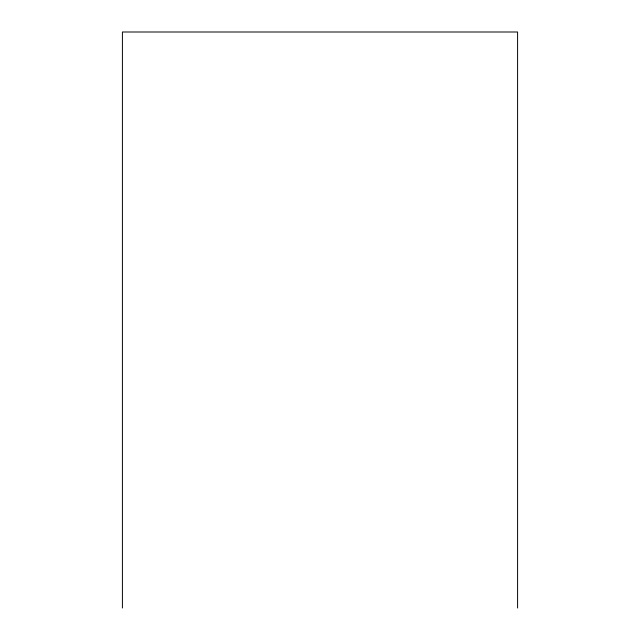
<?xml version="1.0" encoding="UTF-8"?>
<svg xmlns="http://www.w3.org/2000/svg" width="640" height="640" viewBox="0 0 640 640"><rect width="100%" height="100%" fill="white"/><g stroke="black" fill="none" stroke-linecap="round" stroke-linejoin="round"><path stroke-width="0.96" d="M517.592 608L517.592 32L122.408 32L122.408 608"/></g></svg>
